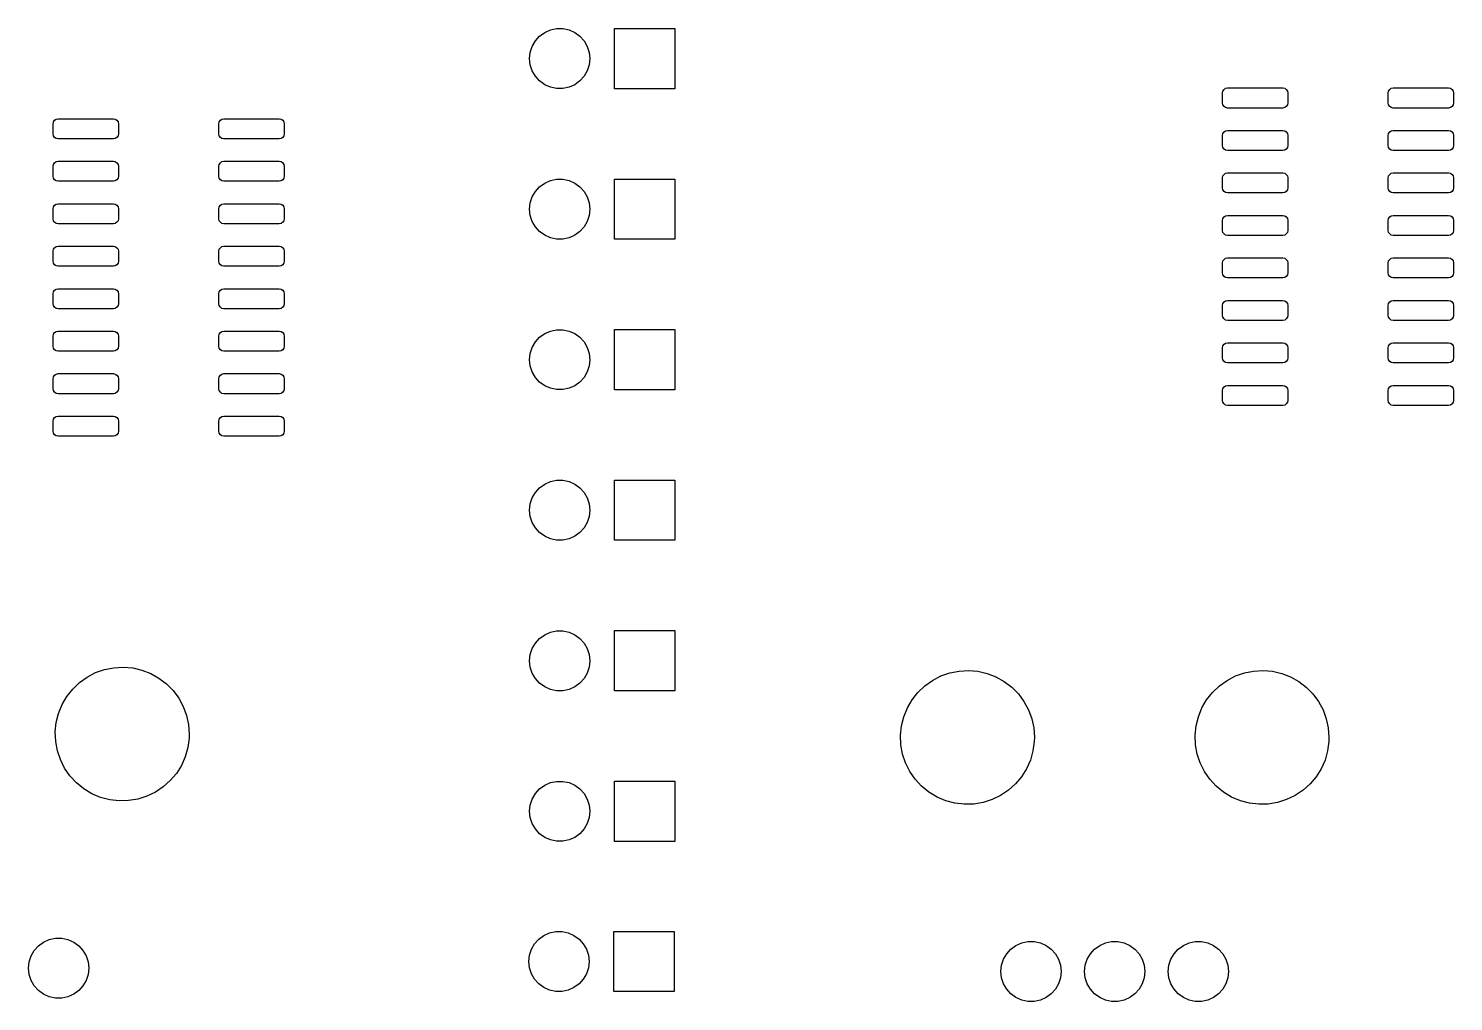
# Model space of a CAD drawing. Extents: x 0 to 360, y 0 to 260.
# Drawn here: x 131.55 to 174.12, y 166.68 to 195.76 of the extents above; entities that cross this region are included whole.
import ezdxf

# ---------------------------------------------------------------- set-up
doc = ezdxf.new("R2010")
doc.units = 0
doc.layers.add('BLACK', color=7, linetype='CONTINUOUS')

msp = doc.modelspace()

# ---------------------------------------------------------------- linework, layer by layer
at = {"layer": 'BLACK', "linetype": 'CONTINUOUS'}
for p, q in [((146.692, 195.39), (146.818, 195.53)), ((146.818, 195.53), (146.97, 195.64)), ((146.97, 195.64), (147.142, 195.717)), ((147.142, 195.717), (147.326, 195.756)), ((147.326, 195.756), (147.514, 195.756)), ((147.514, 195.756), (147.698, 195.717)), ((147.698, 195.717), (147.87, 195.64)), ((147.87, 195.64), (148.022, 195.53)), ((148.022, 195.53), (148.148, 195.39)), ((149.06, 193.961), (149.06, 195.761)), ((149.06, 195.761), (150.86, 195.761)), ((150.86, 195.761), (150.86, 193.961)), ((146.52, 194.861), (146.54, 195.048)), ((146.54, 195.048), (146.598, 195.227)), ((146.598, 195.227), (146.692, 195.39)), ((148.148, 195.39), (148.242, 195.227)), ((148.242, 195.227), (148.301, 195.048)), ((148.301, 195.048), (148.32, 194.861)), ((146.54, 194.674), (146.52, 194.861)), ((146.598, 194.495), (146.54, 194.674)), ((148.301, 194.674), (148.242, 194.495)), ((148.32, 194.861), (148.301, 194.674)), ((146.692, 194.332), (146.598, 194.495)), ((146.818, 194.192), (146.692, 194.332)), ((146.97, 194.081), (146.818, 194.192)), ((148.022, 194.192), (147.87, 194.081)), ((148.148, 194.332), (148.022, 194.192)), ((148.242, 194.495), (148.148, 194.332)), ((147.142, 194.005), (146.97, 194.081)), ((147.326, 193.966), (147.142, 194.005)), ((147.514, 193.966), (147.326, 193.966)), ((147.698, 194.005), (147.514, 193.966)), ((147.87, 194.081), (147.698, 194.005)), ((150.86, 193.961), (149.06, 193.961)), ((167.22, 193.834), (167.231, 193.892)), ((167.22, 193.534), (167.22, 193.834)), ((167.231, 193.892), (167.264, 193.94)), ((167.264, 193.94), (167.312, 193.973)), ((167.312, 193.973), (167.37, 193.984)), ((167.37, 193.984), (169.02, 193.984)), ((169.02, 193.984), (169.077, 193.973)), ((169.077, 193.973), (169.126, 193.94)), ((169.126, 193.94), (169.158, 193.892)), ((169.158, 193.892), (169.17, 193.834)), ((169.17, 193.834), (169.17, 193.534)), ((172.17, 193.834), (172.181, 193.892)), ((172.17, 193.534), (172.17, 193.834)), ((172.181, 193.892), (172.214, 193.94)), ((172.214, 193.94), (172.262, 193.973)), ((172.262, 193.973), (172.32, 193.984)), ((172.32, 193.984), (173.97, 193.984)), ((173.97, 193.984), (174.027, 193.973)), ((174.027, 193.973), (174.076, 193.94)), ((174.076, 193.94), (174.108, 193.892)), ((174.108, 193.892), (174.12, 193.834)), ((174.12, 193.834), (174.12, 193.534)), ((167.231, 193.477), (167.22, 193.534)), ((167.264, 193.428), (167.231, 193.477)), ((167.312, 193.396), (167.264, 193.428)), ((167.37, 193.384), (167.312, 193.396)), ((169.02, 193.384), (167.37, 193.384)), ((169.077, 193.396), (169.02, 193.384)), ((169.126, 193.428), (169.077, 193.396)), ((169.158, 193.477), (169.126, 193.428)), ((169.17, 193.534), (169.158, 193.477)), ((172.181, 193.477), (172.17, 193.534)), ((172.214, 193.428), (172.181, 193.477)), ((172.262, 193.396), (172.214, 193.428)), ((172.32, 193.384), (172.262, 193.396)), ((173.97, 193.384), (172.32, 193.384)), ((174.027, 193.396), (173.97, 193.384)), ((174.076, 193.428), (174.027, 193.396)), ((174.108, 193.477), (174.076, 193.428)), ((174.12, 193.534), (174.108, 193.477)), ((132.287, 192.913), (132.298, 192.97)), ((132.287, 192.613), (132.287, 192.913)), ((132.298, 192.97), (132.331, 193.019)), ((132.331, 193.019), (132.379, 193.052)), ((132.379, 193.052), (132.437, 193.063)), ((132.437, 193.063), (134.087, 193.063)), ((134.087, 193.063), (134.144, 193.052)), ((134.144, 193.052), (134.193, 193.019)), ((134.193, 193.019), (134.225, 192.97)), ((134.225, 192.97), (134.237, 192.913)), ((134.237, 192.913), (134.237, 192.613)), ((137.237, 192.913), (137.248, 192.97)), ((137.237, 192.613), (137.237, 192.913)), ((137.248, 192.97), (137.281, 193.019)), ((137.281, 193.019), (137.329, 193.052)), ((137.329, 193.052), (137.387, 193.063)), ((137.387, 193.063), (139.037, 193.063)), ((139.037, 193.063), (139.094, 193.052)), ((139.094, 193.052), (139.143, 193.019)), ((139.143, 193.019), (139.175, 192.97)), ((139.175, 192.97), (139.187, 192.913)), ((139.187, 192.913), (139.187, 192.613)), ((132.298, 192.556), (132.287, 192.613)), ((132.331, 192.507), (132.298, 192.556)), ((132.379, 192.474), (132.331, 192.507)), ((132.437, 192.463), (132.379, 192.474)), ((134.087, 192.463), (132.437, 192.463)), ((134.144, 192.474), (134.087, 192.463)), ((134.193, 192.507), (134.144, 192.474)), ((134.225, 192.556), (134.193, 192.507)), ((134.237, 192.613), (134.225, 192.556)), ((137.248, 192.556), (137.237, 192.613)), ((137.281, 192.507), (137.248, 192.556)), ((137.329, 192.474), (137.281, 192.507)), ((137.387, 192.463), (137.329, 192.474)), ((139.037, 192.463), (137.387, 192.463)), ((139.094, 192.474), (139.037, 192.463)), ((139.143, 192.507), (139.094, 192.474)), ((139.175, 192.556), (139.143, 192.507)), ((139.187, 192.613), (139.175, 192.556)), ((167.22, 192.564), (167.231, 192.622)), ((167.22, 192.264), (167.22, 192.564)), ((167.231, 192.622), (167.264, 192.67)), ((167.264, 192.67), (167.312, 192.703)), ((167.312, 192.703), (167.37, 192.714)), ((167.37, 192.714), (169.02, 192.714)), ((169.02, 192.714), (169.077, 192.703)), ((169.077, 192.703), (169.126, 192.67)), ((169.126, 192.67), (169.158, 192.622)), ((169.158, 192.622), (169.17, 192.564)), ((169.17, 192.564), (169.17, 192.264)), ((172.17, 192.564), (172.181, 192.622)), ((172.17, 192.264), (172.17, 192.564)), ((172.181, 192.622), (172.214, 192.67)), ((172.214, 192.67), (172.262, 192.703)), ((172.262, 192.703), (172.32, 192.714)), ((172.32, 192.714), (173.97, 192.714)), ((173.97, 192.714), (174.027, 192.703)), ((174.027, 192.703), (174.076, 192.67)), ((174.076, 192.67), (174.108, 192.622)), ((174.108, 192.622), (174.12, 192.564)), ((174.12, 192.564), (174.12, 192.264)), ((167.231, 192.207), (167.22, 192.264)), ((167.264, 192.158), (167.231, 192.207)), ((167.312, 192.126), (167.264, 192.158)), ((167.37, 192.114), (167.312, 192.126)), ((169.02, 192.114), (167.37, 192.114)), ((169.077, 192.126), (169.02, 192.114)), ((169.126, 192.158), (169.077, 192.126)), ((169.158, 192.207), (169.126, 192.158)), ((169.17, 192.264), (169.158, 192.207)), ((172.181, 192.207), (172.17, 192.264)), ((172.214, 192.158), (172.181, 192.207)), ((172.262, 192.126), (172.214, 192.158)), ((172.32, 192.114), (172.262, 192.126)), ((173.97, 192.114), (172.32, 192.114)), ((174.027, 192.126), (173.97, 192.114)), ((174.076, 192.158), (174.027, 192.126)), ((174.108, 192.207), (174.076, 192.158)), ((174.12, 192.264), (174.108, 192.207)), ((132.287, 191.643), (132.298, 191.7)), ((132.287, 191.343), (132.287, 191.643)), ((132.298, 191.7), (132.331, 191.749)), ((132.331, 191.749), (132.379, 191.782)), ((132.379, 191.782), (132.437, 191.793)), ((132.437, 191.793), (134.087, 191.793)), ((134.087, 191.793), (134.144, 191.782)), ((134.144, 191.782), (134.193, 191.749)), ((134.193, 191.749), (134.225, 191.7)), ((134.225, 191.7), (134.237, 191.643)), ((134.237, 191.643), (134.237, 191.343)), ((137.237, 191.643), (137.248, 191.7)), ((137.237, 191.343), (137.237, 191.643)), ((137.248, 191.7), (137.281, 191.749)), ((137.281, 191.749), (137.329, 191.782)), ((137.329, 191.782), (137.387, 191.793)), ((137.387, 191.793), (139.037, 191.793)), ((139.037, 191.793), (139.094, 191.782)), ((139.094, 191.782), (139.143, 191.749)), ((139.143, 191.749), (139.175, 191.7)), ((139.175, 191.7), (139.187, 191.643)), ((139.187, 191.643), (139.187, 191.343)), ((132.298, 191.286), (132.287, 191.343)), ((132.331, 191.237), (132.298, 191.286)), ((132.379, 191.204), (132.331, 191.237)), ((132.437, 191.193), (132.379, 191.204)), ((134.087, 191.193), (132.437, 191.193)), ((134.144, 191.204), (134.087, 191.193)), ((134.193, 191.237), (134.144, 191.204)), ((134.225, 191.286), (134.193, 191.237)), ((134.237, 191.343), (134.225, 191.286)), ((137.248, 191.286), (137.237, 191.343)), ((137.281, 191.237), (137.248, 191.286)), ((137.329, 191.204), (137.281, 191.237)), ((137.387, 191.193), (137.329, 191.204)), ((139.037, 191.193), (137.387, 191.193)), ((139.094, 191.204), (139.037, 191.193)), ((139.143, 191.237), (139.094, 191.204)), ((139.175, 191.286), (139.143, 191.237)), ((139.187, 191.343), (139.175, 191.286)), ((146.818, 191.03), (146.97, 191.14)), ((146.97, 191.14), (147.142, 191.217)), ((147.142, 191.217), (147.326, 191.256)), ((147.326, 191.256), (147.514, 191.256)), ((147.514, 191.256), (147.698, 191.217)), ((147.698, 191.217), (147.87, 191.14)), ((147.87, 191.14), (148.022, 191.03)), ((149.06, 189.461), (149.06, 191.261)), ((149.06, 191.261), (150.86, 191.261)), ((150.86, 191.261), (150.86, 189.461)), ((167.22, 191.294), (167.231, 191.352)), ((167.22, 190.994), (167.22, 191.294)), ((167.231, 191.352), (167.264, 191.4)), ((167.264, 191.4), (167.312, 191.433)), ((167.312, 191.433), (167.37, 191.444)), ((167.37, 191.444), (169.02, 191.444)), ((169.02, 191.444), (169.077, 191.433)), ((169.077, 191.433), (169.126, 191.4)), ((169.126, 191.4), (169.158, 191.352)), ((169.158, 191.352), (169.17, 191.294)), ((169.17, 191.294), (169.17, 190.994)), ((172.17, 191.294), (172.181, 191.352)), ((172.17, 190.994), (172.17, 191.294)), ((172.181, 191.352), (172.214, 191.4)), ((172.214, 191.4), (172.262, 191.433)), ((172.262, 191.433), (172.32, 191.444)), ((172.32, 191.444), (173.97, 191.444)), ((173.97, 191.444), (174.027, 191.433)), ((174.027, 191.433), (174.076, 191.4)), ((174.076, 191.4), (174.108, 191.352)), ((174.108, 191.352), (174.12, 191.294)), ((174.12, 191.294), (174.12, 190.994)), ((146.54, 190.548), (146.598, 190.727)), ((146.598, 190.727), (146.692, 190.89)), ((146.692, 190.89), (146.818, 191.03)), ((148.022, 191.03), (148.148, 190.89)), ((148.148, 190.89), (148.242, 190.727)), ((148.242, 190.727), (148.301, 190.548)), ((167.231, 190.937), (167.22, 190.994)), ((167.264, 190.888), (167.231, 190.937)), ((167.312, 190.856), (167.264, 190.888)), ((167.37, 190.844), (167.312, 190.856)), ((169.02, 190.844), (167.37, 190.844)), ((169.077, 190.856), (169.02, 190.844)), ((169.126, 190.888), (169.077, 190.856)), ((169.158, 190.937), (169.126, 190.888)), ((169.17, 190.994), (169.158, 190.937)), ((172.181, 190.937), (172.17, 190.994)), ((172.214, 190.888), (172.181, 190.937)), ((172.262, 190.856), (172.214, 190.888)), ((172.32, 190.844), (172.262, 190.856)), ((173.97, 190.844), (172.32, 190.844)), ((174.027, 190.856), (173.97, 190.844)), ((174.076, 190.888), (174.027, 190.856)), ((174.108, 190.937), (174.076, 190.888)), ((174.12, 190.994), (174.108, 190.937)), ((132.287, 190.373), (132.298, 190.43)), ((132.287, 190.073), (132.287, 190.373)), ((132.298, 190.43), (132.331, 190.479)), ((132.331, 190.479), (132.379, 190.512)), ((132.379, 190.512), (132.437, 190.523)), ((132.437, 190.523), (134.087, 190.523)), ((134.087, 190.523), (134.144, 190.512)), ((134.144, 190.512), (134.193, 190.479)), ((134.193, 190.479), (134.225, 190.43)), ((134.225, 190.43), (134.237, 190.373)), ((134.237, 190.373), (134.237, 190.073)), ((137.237, 190.373), (137.248, 190.43)), ((137.237, 190.073), (137.237, 190.373)), ((137.248, 190.43), (137.281, 190.479)), ((137.281, 190.479), (137.329, 190.512)), ((137.329, 190.512), (137.387, 190.523)), ((137.387, 190.523), (139.037, 190.523)), ((139.037, 190.523), (139.094, 190.512)), ((139.094, 190.512), (139.143, 190.479)), ((139.143, 190.479), (139.175, 190.43)), ((139.175, 190.43), (139.187, 190.373)), ((139.187, 190.373), (139.187, 190.073)), ((146.52, 190.361), (146.54, 190.548)), ((146.54, 190.174), (146.52, 190.361)), ((148.301, 190.548), (148.32, 190.361)), ((148.32, 190.361), (148.301, 190.174)), ((132.298, 190.016), (132.287, 190.073)), ((132.331, 189.967), (132.298, 190.016)), ((132.379, 189.934), (132.331, 189.967)), ((132.437, 189.923), (132.379, 189.934)), ((134.087, 189.923), (132.437, 189.923)), ((134.144, 189.934), (134.087, 189.923)), ((134.193, 189.967), (134.144, 189.934)), ((134.225, 190.016), (134.193, 189.967)), ((134.237, 190.073), (134.225, 190.016)), ((137.248, 190.016), (137.237, 190.073)), ((137.281, 189.967), (137.248, 190.016)), ((137.329, 189.934), (137.281, 189.967)), ((137.387, 189.923), (137.329, 189.934)), ((139.037, 189.923), (137.387, 189.923)), ((139.094, 189.934), (139.037, 189.923)), ((139.143, 189.967), (139.094, 189.934)), ((139.175, 190.016), (139.143, 189.967)), ((139.187, 190.073), (139.175, 190.016)), ((146.598, 189.995), (146.54, 190.174)), ((146.692, 189.832), (146.598, 189.995)), ((148.242, 189.995), (148.148, 189.832)), ((148.301, 190.174), (148.242, 189.995)), ((167.22, 190.024), (167.231, 190.082)), ((167.22, 189.724), (167.22, 190.024)), ((167.231, 190.082), (167.264, 190.13)), ((167.264, 190.13), (167.312, 190.163)), ((167.312, 190.163), (167.37, 190.174)), ((167.37, 190.174), (169.02, 190.174)), ((169.02, 190.174), (169.077, 190.163)), ((169.077, 190.163), (169.126, 190.13)), ((169.126, 190.13), (169.158, 190.082)), ((169.158, 190.082), (169.17, 190.024)), ((169.17, 190.024), (169.17, 189.724)), ((172.17, 190.024), (172.181, 190.082)), ((172.17, 189.724), (172.17, 190.024)), ((172.181, 190.082), (172.214, 190.13)), ((172.214, 190.13), (172.262, 190.163)), ((172.262, 190.163), (172.32, 190.174)), ((172.32, 190.174), (173.97, 190.174)), ((173.97, 190.174), (174.027, 190.163)), ((174.027, 190.163), (174.076, 190.13)), ((174.076, 190.13), (174.108, 190.082)), ((174.108, 190.082), (174.12, 190.024)), ((174.12, 190.024), (174.12, 189.724)), ((146.818, 189.692), (146.692, 189.832)), ((146.97, 189.581), (146.818, 189.692)), ((147.142, 189.505), (146.97, 189.581)), ((147.326, 189.466), (147.142, 189.505)), ((147.514, 189.466), (147.326, 189.466)), ((147.698, 189.505), (147.514, 189.466)), ((147.87, 189.581), (147.698, 189.505)), ((148.022, 189.692), (147.87, 189.581)), ((148.148, 189.832), (148.022, 189.692)), ((150.86, 189.461), (149.06, 189.461)), ((167.231, 189.667), (167.22, 189.724)), ((167.264, 189.618), (167.231, 189.667)), ((167.312, 189.586), (167.264, 189.618)), ((167.37, 189.574), (167.312, 189.586)), ((169.02, 189.574), (167.37, 189.574)), ((169.077, 189.586), (169.02, 189.574)), ((169.126, 189.618), (169.077, 189.586)), ((169.158, 189.667), (169.126, 189.618)), ((169.17, 189.724), (169.158, 189.667)), ((172.181, 189.667), (172.17, 189.724)), ((172.214, 189.618), (172.181, 189.667)), ((172.262, 189.586), (172.214, 189.618)), ((172.32, 189.574), (172.262, 189.586)), ((173.97, 189.574), (172.32, 189.574)), ((174.027, 189.586), (173.97, 189.574)), ((174.076, 189.618), (174.027, 189.586)), ((174.108, 189.667), (174.076, 189.618)), ((174.12, 189.724), (174.108, 189.667)), ((132.287, 189.103), (132.298, 189.16)), ((132.287, 188.803), (132.287, 189.103)), ((132.298, 189.16), (132.331, 189.209)), ((132.331, 189.209), (132.379, 189.242)), ((132.379, 189.242), (132.437, 189.253)), ((132.437, 189.253), (134.087, 189.253)), ((134.087, 189.253), (134.144, 189.242)), ((134.144, 189.242), (134.193, 189.209)), ((134.193, 189.209), (134.225, 189.16)), ((134.225, 189.16), (134.237, 189.103)), ((134.237, 189.103), (134.237, 188.803)), ((137.237, 189.103), (137.248, 189.16)), ((137.237, 188.803), (137.237, 189.103)), ((137.248, 189.16), (137.281, 189.209)), ((137.281, 189.209), (137.329, 189.242)), ((137.329, 189.242), (137.387, 189.253)), ((137.387, 189.253), (139.037, 189.253)), ((139.037, 189.253), (139.094, 189.242)), ((139.094, 189.242), (139.143, 189.209)), ((139.143, 189.209), (139.175, 189.16)), ((139.175, 189.16), (139.187, 189.103)), ((139.187, 189.103), (139.187, 188.803)), ((132.298, 188.746), (132.287, 188.803)), ((132.331, 188.697), (132.298, 188.746)), ((132.379, 188.664), (132.331, 188.697)), ((132.437, 188.653), (132.379, 188.664)), ((134.087, 188.653), (132.437, 188.653)), ((134.144, 188.664), (134.087, 188.653)), ((134.193, 188.697), (134.144, 188.664)), ((134.225, 188.746), (134.193, 188.697)), ((134.237, 188.803), (134.225, 188.746)), ((137.248, 188.746), (137.237, 188.803)), ((137.281, 188.697), (137.248, 188.746)), ((137.329, 188.664), (137.281, 188.697)), ((137.387, 188.653), (137.329, 188.664)), ((139.037, 188.653), (137.387, 188.653)), ((139.094, 188.664), (139.037, 188.653)), ((139.143, 188.697), (139.094, 188.664)), ((139.175, 188.746), (139.143, 188.697)), ((139.187, 188.803), (139.175, 188.746)), ((167.22, 188.754), (167.231, 188.812)), ((167.22, 188.454), (167.22, 188.754)), ((167.231, 188.812), (167.264, 188.86)), ((167.264, 188.86), (167.312, 188.893)), ((167.312, 188.893), (167.37, 188.904)), ((167.37, 188.904), (169.02, 188.904)), ((169.02, 188.904), (169.077, 188.893)), ((169.077, 188.893), (169.126, 188.86)), ((169.126, 188.86), (169.158, 188.812)), ((169.158, 188.812), (169.17, 188.754)), ((169.17, 188.754), (169.17, 188.454)), ((172.17, 188.754), (172.181, 188.812)), ((172.17, 188.454), (172.17, 188.754)), ((172.181, 188.812), (172.214, 188.86)), ((172.214, 188.86), (172.262, 188.893)), ((172.262, 188.893), (172.32, 188.904)), ((172.32, 188.904), (173.97, 188.904)), ((173.97, 188.904), (174.027, 188.893)), ((174.027, 188.893), (174.076, 188.86)), ((174.076, 188.86), (174.108, 188.812)), ((174.108, 188.812), (174.12, 188.754)), ((174.12, 188.754), (174.12, 188.454)), ((167.231, 188.397), (167.22, 188.454)), ((167.264, 188.348), (167.231, 188.397)), ((167.312, 188.316), (167.264, 188.348)), ((167.37, 188.304), (167.312, 188.316)), ((169.02, 188.304), (167.37, 188.304)), ((169.077, 188.316), (169.02, 188.304)), ((169.126, 188.348), (169.077, 188.316)), ((169.158, 188.397), (169.126, 188.348)), ((169.17, 188.454), (169.158, 188.397)), ((172.181, 188.397), (172.17, 188.454)), ((172.214, 188.348), (172.181, 188.397)), ((172.262, 188.316), (172.214, 188.348)), ((172.32, 188.304), (172.262, 188.316)), ((173.97, 188.304), (172.32, 188.304)), ((174.027, 188.316), (173.97, 188.304)), ((174.076, 188.348), (174.027, 188.316)), ((174.108, 188.397), (174.076, 188.348)), ((174.12, 188.454), (174.108, 188.397)), ((132.287, 187.833), (132.298, 187.89)), ((132.287, 187.533), (132.287, 187.833)), ((132.298, 187.89), (132.331, 187.939)), ((132.331, 187.939), (132.379, 187.972)), ((132.379, 187.972), (132.437, 187.983)), ((132.437, 187.983), (134.087, 187.983)), ((134.087, 187.983), (134.144, 187.972)), ((134.144, 187.972), (134.193, 187.939)), ((134.193, 187.939), (134.225, 187.89)), ((134.225, 187.89), (134.237, 187.833)), ((134.237, 187.833), (134.237, 187.533)), ((137.237, 187.833), (137.248, 187.89)), ((137.237, 187.533), (137.237, 187.833)), ((137.248, 187.89), (137.281, 187.939)), ((137.281, 187.939), (137.329, 187.972)), ((137.329, 187.972), (137.387, 187.983)), ((137.387, 187.983), (139.037, 187.983)), ((139.037, 187.983), (139.094, 187.972)), ((139.094, 187.972), (139.143, 187.939)), ((139.143, 187.939), (139.175, 187.89)), ((139.175, 187.89), (139.187, 187.833)), ((139.187, 187.833), (139.187, 187.533)), ((132.298, 187.476), (132.287, 187.533)), ((132.331, 187.427), (132.298, 187.476)), ((132.379, 187.394), (132.331, 187.427)), ((132.437, 187.383), (132.379, 187.394)), ((134.087, 187.383), (132.437, 187.383)), ((134.144, 187.394), (134.087, 187.383)), ((134.193, 187.427), (134.144, 187.394)), ((134.225, 187.476), (134.193, 187.427)), ((134.237, 187.533), (134.225, 187.476)), ((137.248, 187.476), (137.237, 187.533)), ((137.281, 187.427), (137.248, 187.476)), ((137.329, 187.394), (137.281, 187.427)), ((137.387, 187.383), (137.329, 187.394)), ((139.037, 187.383), (137.387, 187.383)), ((139.094, 187.394), (139.037, 187.383)), ((139.143, 187.427), (139.094, 187.394)), ((139.175, 187.476), (139.143, 187.427)), ((139.187, 187.533), (139.175, 187.476)), ((167.22, 187.484), (167.231, 187.542)), ((167.22, 187.184), (167.22, 187.484)), ((167.231, 187.542), (167.264, 187.59)), ((167.264, 187.59), (167.312, 187.623)), ((167.312, 187.623), (167.37, 187.634)), ((167.37, 187.634), (169.02, 187.634)), ((169.02, 187.634), (169.077, 187.623)), ((169.077, 187.623), (169.126, 187.59)), ((169.126, 187.59), (169.158, 187.542)), ((169.158, 187.542), (169.17, 187.484)), ((169.17, 187.484), (169.17, 187.184)), ((172.17, 187.484), (172.181, 187.542)), ((172.17, 187.184), (172.17, 187.484)), ((172.181, 187.542), (172.214, 187.59)), ((172.214, 187.59), (172.262, 187.623)), ((172.262, 187.623), (172.32, 187.634)), ((172.32, 187.634), (173.97, 187.634)), ((173.97, 187.634), (174.027, 187.623)), ((174.027, 187.623), (174.076, 187.59)), ((174.076, 187.59), (174.108, 187.542)), ((174.108, 187.542), (174.12, 187.484)), ((174.12, 187.484), (174.12, 187.184)), ((167.231, 187.127), (167.22, 187.184)), ((167.264, 187.078), (167.231, 187.127)), ((167.312, 187.046), (167.264, 187.078)), ((167.37, 187.034), (167.312, 187.046)), ((169.02, 187.034), (167.37, 187.034)), ((169.077, 187.046), (169.02, 187.034)), ((169.126, 187.078), (169.077, 187.046)), ((169.158, 187.127), (169.126, 187.078)), ((169.17, 187.184), (169.158, 187.127)), ((172.181, 187.127), (172.17, 187.184)), ((172.214, 187.078), (172.181, 187.127)), ((172.262, 187.046), (172.214, 187.078)), ((172.32, 187.034), (172.262, 187.046)), ((173.97, 187.034), (172.32, 187.034)), ((174.027, 187.046), (173.97, 187.034)), ((174.076, 187.078), (174.027, 187.046)), ((174.108, 187.127), (174.076, 187.078)), ((174.12, 187.184), (174.108, 187.127)), ((132.287, 186.563), (132.298, 186.62)), ((132.287, 186.263), (132.287, 186.563)), ((132.298, 186.62), (132.331, 186.669)), ((132.331, 186.669), (132.379, 186.702)), ((132.379, 186.702), (132.437, 186.713)), ((132.437, 186.713), (134.087, 186.713)), ((134.087, 186.713), (134.144, 186.702)), ((134.144, 186.702), (134.193, 186.669)), ((134.193, 186.669), (134.225, 186.62)), ((134.225, 186.62), (134.237, 186.563)), ((134.237, 186.563), (134.237, 186.263)), ((137.237, 186.563), (137.248, 186.62)), ((137.237, 186.263), (137.237, 186.563)), ((137.248, 186.62), (137.281, 186.669)), ((137.281, 186.669), (137.329, 186.702)), ((137.329, 186.702), (137.387, 186.713)), ((137.387, 186.713), (139.037, 186.713)), ((139.037, 186.713), (139.094, 186.702)), ((139.094, 186.702), (139.143, 186.669)), ((139.143, 186.669), (139.175, 186.62)), ((139.175, 186.62), (139.187, 186.563)), ((139.187, 186.563), (139.187, 186.263)), ((146.692, 186.39), (146.818, 186.53)), ((146.818, 186.53), (146.97, 186.64)), ((146.97, 186.64), (147.142, 186.717)), ((147.142, 186.717), (147.326, 186.756)), ((147.326, 186.756), (147.514, 186.756)), ((147.514, 186.756), (147.698, 186.717)), ((147.698, 186.717), (147.87, 186.64)), ((147.87, 186.64), (148.022, 186.53)), ((148.022, 186.53), (148.148, 186.39)), ((149.06, 184.961), (149.06, 186.761)), ((149.06, 186.761), (150.86, 186.761)), ((150.86, 186.761), (150.86, 184.961)), ((132.298, 186.206), (132.287, 186.263)), ((132.331, 186.157), (132.298, 186.206)), ((132.379, 186.124), (132.331, 186.157)), ((132.437, 186.113), (132.379, 186.124)), ((134.087, 186.113), (132.437, 186.113)), ((134.144, 186.124), (134.087, 186.113)), ((134.193, 186.157), (134.144, 186.124)), ((134.225, 186.206), (134.193, 186.157)), ((134.237, 186.263), (134.225, 186.206)), ((137.248, 186.206), (137.237, 186.263)), ((137.281, 186.157), (137.248, 186.206)), ((137.329, 186.124), (137.281, 186.157)), ((137.387, 186.113), (137.329, 186.124)), ((139.037, 186.113), (137.387, 186.113)), ((139.094, 186.124), (139.037, 186.113)), ((139.143, 186.157), (139.094, 186.124)), ((139.175, 186.206), (139.143, 186.157)), ((139.187, 186.263), (139.175, 186.206)), ((146.52, 185.861), (146.54, 186.048)), ((146.54, 186.048), (146.598, 186.227)), ((146.598, 186.227), (146.692, 186.39)), ((148.148, 186.39), (148.242, 186.227)), ((148.242, 186.227), (148.301, 186.048)), ((148.301, 186.048), (148.32, 185.861)), ((167.22, 186.214), (167.231, 186.272)), ((167.22, 185.914), (167.22, 186.214)), ((167.231, 186.272), (167.264, 186.32)), ((167.264, 186.32), (167.312, 186.353)), ((167.312, 186.353), (167.37, 186.364)), ((167.37, 186.364), (169.02, 186.364)), ((169.02, 186.364), (169.077, 186.353)), ((169.077, 186.353), (169.126, 186.32)), ((169.126, 186.32), (169.158, 186.272)), ((169.158, 186.272), (169.17, 186.214)), ((169.17, 186.214), (169.17, 185.914)), ((172.17, 186.214), (172.181, 186.272)), ((172.17, 185.914), (172.17, 186.214)), ((172.181, 186.272), (172.214, 186.32)), ((172.214, 186.32), (172.262, 186.353)), ((172.262, 186.353), (172.32, 186.364)), ((172.32, 186.364), (173.97, 186.364)), ((173.97, 186.364), (174.027, 186.353)), ((174.027, 186.353), (174.076, 186.32)), ((174.076, 186.32), (174.108, 186.272)), ((174.108, 186.272), (174.12, 186.214)), ((174.12, 186.214), (174.12, 185.914)), ((146.54, 185.674), (146.52, 185.861)), ((146.598, 185.495), (146.54, 185.674)), ((148.301, 185.674), (148.242, 185.495)), ((148.32, 185.861), (148.301, 185.674)), ((167.231, 185.857), (167.22, 185.914)), ((167.264, 185.808), (167.231, 185.857)), ((167.312, 185.776), (167.264, 185.808)), ((167.37, 185.764), (167.312, 185.776)), ((169.02, 185.764), (167.37, 185.764)), ((169.077, 185.776), (169.02, 185.764)), ((169.126, 185.808), (169.077, 185.776)), ((169.158, 185.857), (169.126, 185.808)), ((169.17, 185.914), (169.158, 185.857)), ((172.181, 185.857), (172.17, 185.914)), ((172.214, 185.808), (172.181, 185.857)), ((172.262, 185.776), (172.214, 185.808)), ((172.32, 185.764), (172.262, 185.776)), ((173.97, 185.764), (172.32, 185.764)), ((174.027, 185.776), (173.97, 185.764)), ((174.076, 185.808), (174.027, 185.776)), ((174.108, 185.857), (174.076, 185.808)), ((174.12, 185.914), (174.108, 185.857)), ((132.287, 185.293), (132.298, 185.35)), ((132.287, 184.993), (132.287, 185.293)), ((132.298, 185.35), (132.331, 185.399)), ((132.331, 185.399), (132.379, 185.432)), ((132.379, 185.432), (132.437, 185.443)), ((132.437, 185.443), (134.087, 185.443)), ((134.087, 185.443), (134.144, 185.432)), ((134.144, 185.432), (134.193, 185.399)), ((134.193, 185.399), (134.225, 185.35)), ((134.225, 185.35), (134.237, 185.293)), ((134.237, 185.293), (134.237, 184.993)), ((137.237, 185.293), (137.248, 185.35)), ((137.237, 184.993), (137.237, 185.293)), ((137.248, 185.35), (137.281, 185.399)), ((137.281, 185.399), (137.329, 185.432)), ((137.329, 185.432), (137.387, 185.443)), ((137.387, 185.443), (139.037, 185.443)), ((139.037, 185.443), (139.094, 185.432)), ((139.094, 185.432), (139.143, 185.399)), ((139.143, 185.399), (139.175, 185.35)), ((139.175, 185.35), (139.187, 185.293)), ((139.187, 185.293), (139.187, 184.993)), ((146.692, 185.332), (146.598, 185.495)), ((146.818, 185.192), (146.692, 185.332)), ((146.97, 185.081), (146.818, 185.192)), ((148.022, 185.192), (147.87, 185.081)), ((148.148, 185.332), (148.022, 185.192)), ((148.242, 185.495), (148.148, 185.332)), ((132.298, 184.936), (132.287, 184.993)), ((132.331, 184.887), (132.298, 184.936)), ((132.379, 184.854), (132.331, 184.887)), ((132.437, 184.843), (132.379, 184.854)), ((134.087, 184.843), (132.437, 184.843)), ((134.144, 184.854), (134.087, 184.843)), ((134.193, 184.887), (134.144, 184.854)), ((134.225, 184.936), (134.193, 184.887)), ((134.237, 184.993), (134.225, 184.936)), ((137.248, 184.936), (137.237, 184.993)), ((137.281, 184.887), (137.248, 184.936)), ((137.329, 184.854), (137.281, 184.887)), ((137.387, 184.843), (137.329, 184.854)), ((139.037, 184.843), (137.387, 184.843)), ((139.094, 184.854), (139.037, 184.843)), ((139.143, 184.887), (139.094, 184.854)), ((139.175, 184.936), (139.143, 184.887)), ((139.187, 184.993), (139.175, 184.936)), ((147.142, 185.005), (146.97, 185.081)), ((147.326, 184.966), (147.142, 185.005)), ((147.514, 184.966), (147.326, 184.966)), ((147.698, 185.005), (147.514, 184.966)), ((147.87, 185.081), (147.698, 185.005)), ((150.86, 184.961), (149.06, 184.961)), ((167.22, 184.944), (167.231, 185.002)), ((167.22, 184.644), (167.22, 184.944)), ((167.231, 185.002), (167.264, 185.05)), ((167.264, 185.05), (167.312, 185.083)), ((167.312, 185.083), (167.37, 185.094)), ((167.37, 185.094), (169.02, 185.094)), ((169.02, 185.094), (169.077, 185.083)), ((169.077, 185.083), (169.126, 185.05)), ((169.126, 185.05), (169.158, 185.002)), ((169.158, 185.002), (169.17, 184.944)), ((169.17, 184.944), (169.17, 184.644)), ((172.17, 184.944), (172.181, 185.002)), ((172.17, 184.644), (172.17, 184.944)), ((172.181, 185.002), (172.214, 185.05)), ((172.214, 185.05), (172.262, 185.083)), ((172.262, 185.083), (172.32, 185.094)), ((172.32, 185.094), (173.97, 185.094)), ((173.97, 185.094), (174.027, 185.083)), ((174.027, 185.083), (174.076, 185.05)), ((174.076, 185.05), (174.108, 185.002)), ((174.108, 185.002), (174.12, 184.944)), ((174.12, 184.944), (174.12, 184.644)), ((167.231, 184.587), (167.22, 184.644)), ((167.264, 184.538), (167.231, 184.587)), ((167.312, 184.506), (167.264, 184.538)), ((167.37, 184.494), (167.312, 184.506)), ((169.02, 184.494), (167.37, 184.494)), ((169.077, 184.506), (169.02, 184.494)), ((169.126, 184.538), (169.077, 184.506)), ((169.158, 184.587), (169.126, 184.538)), ((169.17, 184.644), (169.158, 184.587)), ((172.181, 184.587), (172.17, 184.644)), ((172.214, 184.538), (172.181, 184.587)), ((172.262, 184.506), (172.214, 184.538)), ((172.32, 184.494), (172.262, 184.506)), ((173.97, 184.494), (172.32, 184.494)), ((174.027, 184.506), (173.97, 184.494)), ((174.076, 184.538), (174.027, 184.506)), ((174.108, 184.587), (174.076, 184.538)), ((174.12, 184.644), (174.108, 184.587)), ((132.287, 184.023), (132.298, 184.08)), ((132.287, 183.723), (132.287, 184.023)), ((132.298, 184.08), (132.331, 184.129)), ((132.331, 184.129), (132.379, 184.162)), ((132.379, 184.162), (132.437, 184.173)), ((132.437, 184.173), (134.087, 184.173)), ((134.087, 184.173), (134.144, 184.162)), ((134.144, 184.162), (134.193, 184.129)), ((134.193, 184.129), (134.225, 184.08)), ((134.225, 184.08), (134.237, 184.023)), ((134.237, 184.023), (134.237, 183.723)), ((137.237, 184.023), (137.248, 184.08)), ((137.237, 183.723), (137.237, 184.023)), ((137.248, 184.08), (137.281, 184.129)), ((137.281, 184.129), (137.329, 184.162)), ((137.329, 184.162), (137.387, 184.173)), ((137.387, 184.173), (139.037, 184.173)), ((139.037, 184.173), (139.094, 184.162)), ((139.094, 184.162), (139.143, 184.129)), ((139.143, 184.129), (139.175, 184.08)), ((139.175, 184.08), (139.187, 184.023)), ((139.187, 184.023), (139.187, 183.723)), ((132.298, 183.666), (132.287, 183.723)), ((132.331, 183.617), (132.298, 183.666)), ((132.379, 183.584), (132.331, 183.617)), ((132.437, 183.573), (132.379, 183.584)), ((134.087, 183.573), (132.437, 183.573)), ((134.144, 183.584), (134.087, 183.573)), ((134.193, 183.617), (134.144, 183.584)), ((134.225, 183.666), (134.193, 183.617)), ((134.237, 183.723), (134.225, 183.666)), ((137.248, 183.666), (137.237, 183.723)), ((137.281, 183.617), (137.248, 183.666)), ((137.329, 183.584), (137.281, 183.617)), ((137.387, 183.573), (137.329, 183.584)), ((139.037, 183.573), (137.387, 183.573)), ((139.094, 183.584), (139.037, 183.573)), ((139.143, 183.617), (139.094, 183.584)), ((139.175, 183.666), (139.143, 183.617)), ((139.187, 183.723), (139.175, 183.666)), ((146.97, 182.14), (147.142, 182.217)), ((147.142, 182.217), (147.326, 182.256)), ((147.326, 182.256), (147.514, 182.256)), ((147.514, 182.256), (147.698, 182.217)), ((147.698, 182.217), (147.87, 182.14)), ((149.06, 180.461), (149.06, 182.261)), ((149.06, 182.261), (150.86, 182.261)), ((150.86, 182.261), (150.86, 180.461)), ((146.598, 181.727), (146.692, 181.89)), ((146.692, 181.89), (146.818, 182.03)), ((146.818, 182.03), (146.97, 182.14)), ((147.87, 182.14), (148.022, 182.03)), ((148.022, 182.03), (148.148, 181.89)), ((148.148, 181.89), (148.242, 181.727)), ((146.52, 181.361), (146.54, 181.548)), ((146.54, 181.174), (146.52, 181.361)), ((146.54, 181.548), (146.598, 181.727)), ((148.242, 181.727), (148.301, 181.548)), ((148.301, 181.548), (148.32, 181.361)), ((148.32, 181.361), (148.301, 181.174)), ((146.598, 180.995), (146.54, 181.174)), ((146.692, 180.832), (146.598, 180.995)), ((148.242, 180.995), (148.148, 180.832)), ((148.301, 181.174), (148.242, 180.995)), ((146.818, 180.692), (146.692, 180.832)), ((146.97, 180.581), (146.818, 180.692)), ((147.142, 180.505), (146.97, 180.581)), ((147.326, 180.466), (147.142, 180.505)), ((147.698, 180.505), (147.514, 180.466)), ((147.87, 180.581), (147.698, 180.505)), ((148.022, 180.692), (147.87, 180.581)), ((148.148, 180.832), (148.022, 180.692)), ((147.514, 180.466), (147.326, 180.466)), ((150.86, 180.461), (149.06, 180.461)), ((146.692, 177.39), (146.818, 177.53)), ((146.818, 177.53), (146.97, 177.64)), ((146.97, 177.64), (147.142, 177.717)), ((147.142, 177.717), (147.326, 177.756)), ((147.326, 177.756), (147.514, 177.756)), ((147.514, 177.756), (147.698, 177.717)), ((147.698, 177.717), (147.87, 177.64)), ((147.87, 177.64), (148.022, 177.53)), ((148.022, 177.53), (148.148, 177.39)), ((149.06, 175.961), (149.06, 177.761)), ((149.06, 177.761), (150.86, 177.761)), ((150.86, 177.761), (150.86, 175.961)), ((146.54, 177.048), (146.598, 177.227)), ((146.598, 177.227), (146.692, 177.39)), ((148.148, 177.39), (148.242, 177.227)), ((148.242, 177.227), (148.301, 177.048)), ((134.099, 176.654), (134.381, 176.67)), ((134.381, 176.67), (134.663, 176.645)), ((146.52, 176.861), (146.54, 177.048)), ((146.54, 176.674), (146.52, 176.861)), ((146.598, 176.495), (146.54, 176.674)), ((148.301, 176.674), (148.242, 176.495)), ((148.301, 177.048), (148.32, 176.861)), ((148.32, 176.861), (148.301, 176.674)), ((133.075, 176.211), (133.305, 176.375)), ((133.305, 176.375), (133.556, 176.506)), ((133.556, 176.506), (133.822, 176.599)), ((133.822, 176.599), (134.099, 176.654)), ((134.663, 176.645), (134.938, 176.582)), ((134.938, 176.582), (135.202, 176.48)), ((135.202, 176.48), (135.448, 176.342)), ((135.448, 176.342), (135.673, 176.17)), ((146.692, 176.332), (146.598, 176.495)), ((146.818, 176.192), (146.692, 176.332)), ((148.148, 176.332), (148.022, 176.192)), ((148.242, 176.495), (148.148, 176.332)), ((158.325, 176.111), (158.555, 176.275)), ((158.555, 176.275), (158.806, 176.406)), ((158.806, 176.406), (159.072, 176.499)), ((159.072, 176.499), (159.349, 176.554)), ((159.349, 176.554), (159.631, 176.57)), ((159.631, 176.57), (159.913, 176.545)), ((159.913, 176.545), (160.188, 176.482)), ((160.188, 176.482), (160.452, 176.38)), ((160.452, 176.38), (160.698, 176.242)), ((160.698, 176.242), (160.923, 176.07)), ((167.125, 176.111), (167.355, 176.275)), ((167.355, 176.275), (167.606, 176.406)), ((167.606, 176.406), (167.872, 176.499)), ((167.872, 176.499), (168.149, 176.554)), ((168.149, 176.554), (168.431, 176.57)), ((168.431, 176.57), (168.713, 176.545)), ((168.713, 176.545), (168.988, 176.482)), ((168.988, 176.482), (169.252, 176.38)), ((169.252, 176.38), (169.498, 176.242)), ((169.498, 176.242), (169.723, 176.07)), ((132.696, 175.794), (132.871, 176.016)), ((132.871, 176.016), (133.075, 176.211)), ((135.673, 176.17), (135.871, 175.969)), ((135.871, 175.969), (136.039, 175.742)), ((146.97, 176.081), (146.818, 176.192)), ((147.142, 176.005), (146.97, 176.081)), ((147.326, 175.966), (147.142, 176.005)), ((147.514, 175.966), (147.326, 175.966)), ((147.698, 176.005), (147.514, 175.966)), ((147.87, 176.081), (147.698, 176.005)), ((148.022, 176.192), (147.87, 176.081)), ((150.86, 175.961), (149.06, 175.961)), ((157.946, 175.694), (158.121, 175.916)), ((158.121, 175.916), (158.325, 176.111)), ((160.923, 176.07), (161.121, 175.869)), ((161.121, 175.869), (161.289, 175.642)), ((166.746, 175.694), (166.921, 175.916)), ((166.921, 175.916), (167.125, 176.111)), ((169.723, 176.07), (169.921, 175.869)), ((169.921, 175.869), (170.089, 175.642)), ((132.448, 175.288), (132.554, 175.55)), ((132.554, 175.55), (132.696, 175.794)), ((136.039, 175.742), (136.173, 175.493)), ((136.173, 175.493), (136.271, 175.228)), ((157.698, 175.188), (157.804, 175.45)), ((157.804, 175.45), (157.946, 175.694)), ((161.289, 175.642), (161.423, 175.393)), ((161.423, 175.393), (161.521, 175.128)), ((166.498, 175.188), (166.604, 175.45)), ((166.604, 175.45), (166.746, 175.694)), ((170.089, 175.642), (170.223, 175.393)), ((170.223, 175.393), (170.321, 175.128)), ((132.351, 174.733), (132.38, 175.014)), ((132.38, 175.014), (132.448, 175.288)), ((136.271, 175.228), (136.33, 174.952)), ((157.63, 174.914), (157.698, 175.188)), ((161.521, 175.128), (161.58, 174.852)), ((166.43, 174.914), (166.498, 175.188)), ((170.321, 175.128), (170.38, 174.852)), ((132.362, 174.451), (132.351, 174.733)), ((136.346, 174.544), (136.308, 174.264)), ((136.33, 174.952), (136.35, 174.67)), ((136.35, 174.67), (136.346, 174.544)), ((157.601, 174.633), (157.63, 174.914)), ((157.612, 174.351), (157.601, 174.633)), ((161.58, 174.852), (161.6, 174.57)), ((161.6, 174.57), (161.596, 174.444)), ((166.401, 174.633), (166.43, 174.914)), ((166.412, 174.351), (166.401, 174.633)), ((170.38, 174.852), (170.4, 174.57)), ((170.4, 174.57), (170.396, 174.444)), ((132.413, 174.173), (132.362, 174.451)), ((132.502, 173.905), (132.413, 174.173)), ((136.308, 174.264), (136.232, 173.993)), ((157.663, 174.073), (157.612, 174.351)), ((161.558, 174.164), (161.482, 173.893)), ((161.596, 174.444), (161.558, 174.164)), ((166.463, 174.073), (166.412, 174.351)), ((170.358, 174.164), (170.282, 173.893)), ((170.396, 174.444), (170.358, 174.164)), ((132.629, 173.652), (132.502, 173.905)), ((136.118, 173.734), (135.968, 173.494)), ((136.232, 173.993), (136.118, 173.734)), ((157.752, 173.805), (157.663, 174.073)), ((157.879, 173.552), (157.752, 173.805)), ((161.482, 173.893), (161.368, 173.634)), ((166.552, 173.805), (166.463, 174.073)), ((166.679, 173.552), (166.552, 173.805)), ((170.282, 173.893), (170.168, 173.634)), ((132.789, 173.42), (132.629, 173.652)), ((132.981, 173.212), (132.789, 173.42)), ((135.786, 173.278), (135.576, 173.09)), ((135.968, 173.494), (135.786, 173.278)), ((149.06, 171.461), (149.06, 173.261)), ((149.06, 173.261), (150.86, 173.261)), ((150.86, 173.261), (150.86, 171.461)), ((158.039, 173.32), (157.879, 173.552)), ((158.231, 173.112), (158.039, 173.32)), ((161.218, 173.394), (161.036, 173.178)), ((161.368, 173.634), (161.218, 173.394)), ((166.839, 173.32), (166.679, 173.552)), ((167.031, 173.112), (166.839, 173.32)), ((170.018, 173.394), (169.836, 173.178)), ((170.168, 173.634), (170.018, 173.394)), ((133.2, 173.034), (132.981, 173.212)), ((133.442, 172.888), (133.2, 173.034)), ((133.702, 172.778), (133.442, 172.888)), ((135.341, 172.933), (135.086, 172.81)), ((135.576, 173.09), (135.341, 172.933)), ((146.598, 172.727), (146.692, 172.89)), ((146.692, 172.89), (146.818, 173.03)), ((146.818, 173.03), (146.97, 173.14)), ((146.97, 173.14), (147.142, 173.217)), ((147.142, 173.217), (147.326, 173.256)), ((147.326, 173.256), (147.514, 173.256)), ((147.514, 173.256), (147.698, 173.217)), ((147.698, 173.217), (147.87, 173.14)), ((147.87, 173.14), (148.022, 173.03)), ((148.022, 173.03), (148.148, 172.89)), ((148.148, 172.89), (148.242, 172.727)), ((158.45, 172.934), (158.231, 173.112)), ((158.692, 172.788), (158.45, 172.934)), ((160.826, 172.99), (160.591, 172.833)), ((161.036, 173.178), (160.826, 172.99)), ((167.25, 172.934), (167.031, 173.112)), ((167.492, 172.788), (167.25, 172.934)), ((169.626, 172.99), (169.391, 172.833)), ((169.836, 173.178), (169.626, 172.99)), ((133.975, 172.705), (133.702, 172.778)), ((134.256, 172.672), (133.975, 172.705)), ((134.538, 172.679), (134.256, 172.672)), ((134.817, 172.725), (134.538, 172.679)), ((135.086, 172.81), (134.817, 172.725)), ((146.52, 172.361), (146.54, 172.548)), ((146.54, 172.548), (146.598, 172.727)), ((148.242, 172.727), (148.301, 172.548)), ((148.301, 172.548), (148.32, 172.361)), ((158.952, 172.678), (158.692, 172.788)), ((159.225, 172.605), (158.952, 172.678)), ((159.506, 172.572), (159.225, 172.605)), ((159.788, 172.579), (159.506, 172.572)), ((160.067, 172.625), (159.788, 172.579)), ((160.336, 172.71), (160.067, 172.625)), ((160.591, 172.833), (160.336, 172.71)), ((167.752, 172.678), (167.492, 172.788)), ((168.025, 172.605), (167.752, 172.678)), ((168.306, 172.572), (168.025, 172.605)), ((168.588, 172.579), (168.306, 172.572)), ((168.867, 172.625), (168.588, 172.579)), ((169.136, 172.71), (168.867, 172.625)), ((169.391, 172.833), (169.136, 172.71)), ((146.54, 172.174), (146.52, 172.361)), ((146.598, 171.995), (146.54, 172.174)), ((146.692, 171.832), (146.598, 171.995)), ((148.242, 171.995), (148.148, 171.832)), ((148.301, 172.174), (148.242, 171.995)), ((148.32, 172.361), (148.301, 172.174)), ((146.818, 171.692), (146.692, 171.832)), ((146.97, 171.581), (146.818, 171.692)), ((147.142, 171.505), (146.97, 171.581)), ((147.87, 171.581), (147.698, 171.505)), ((148.022, 171.692), (147.87, 171.581)), ((148.148, 171.832), (148.022, 171.692)), ((147.326, 171.466), (147.142, 171.505)), ((147.514, 171.466), (147.326, 171.466)), ((147.698, 171.505), (147.514, 171.466)), ((150.86, 171.461), (149.06, 171.461)), ((146.793, 168.54), (146.945, 168.65)), ((146.945, 168.65), (147.117, 168.727)), ((147.117, 168.727), (147.301, 168.766)), ((147.301, 168.766), (147.489, 168.766)), ((147.489, 168.766), (147.673, 168.727)), ((147.673, 168.727), (147.845, 168.65)), ((147.845, 168.65), (147.997, 168.54)), ((149.035, 166.971), (149.035, 168.771)), ((149.035, 168.771), (150.835, 168.771)), ((150.835, 168.771), (150.835, 166.971)), ((131.628, 168.036), (131.722, 168.199)), ((131.722, 168.199), (131.848, 168.339)), ((131.848, 168.339), (132, 168.449)), ((132, 168.449), (132.172, 168.526)), ((132.172, 168.526), (132.356, 168.565)), ((132.356, 168.565), (132.544, 168.565)), ((132.544, 168.565), (132.728, 168.526)), ((132.728, 168.526), (132.9, 168.449)), ((132.9, 168.449), (133.052, 168.339)), ((133.052, 168.339), (133.178, 168.199)), ((133.178, 168.199), (133.272, 168.036)), ((146.515, 168.058), (146.573, 168.237)), ((146.573, 168.237), (146.667, 168.4)), ((146.667, 168.4), (146.793, 168.54)), ((147.997, 168.54), (148.123, 168.4)), ((148.123, 168.4), (148.217, 168.237)), ((148.217, 168.237), (148.276, 168.058)), ((160.772, 168.099), (160.898, 168.239)), ((160.898, 168.239), (161.05, 168.349)), ((161.05, 168.349), (161.222, 168.426)), ((161.222, 168.426), (161.406, 168.465)), ((161.406, 168.465), (161.594, 168.465)), ((161.594, 168.465), (161.778, 168.426)), ((161.778, 168.426), (161.95, 168.349)), ((161.95, 168.349), (162.102, 168.239)), ((162.102, 168.239), (162.228, 168.099)), ((163.272, 168.099), (163.398, 168.239)), ((163.398, 168.239), (163.55, 168.349)), ((163.55, 168.349), (163.722, 168.426)), ((163.722, 168.426), (163.906, 168.465)), ((163.906, 168.465), (164.094, 168.465)), ((164.094, 168.465), (164.278, 168.426)), ((164.278, 168.426), (164.45, 168.349)), ((164.45, 168.349), (164.602, 168.239)), ((164.602, 168.239), (164.728, 168.099)), ((165.772, 168.099), (165.898, 168.239)), ((165.898, 168.239), (166.05, 168.349)), ((166.05, 168.349), (166.222, 168.426)), ((166.222, 168.426), (166.406, 168.465)), ((166.406, 168.465), (166.594, 168.465)), ((166.594, 168.465), (166.778, 168.426)), ((166.778, 168.426), (166.95, 168.349)), ((166.95, 168.349), (167.102, 168.239)), ((167.102, 168.239), (167.228, 168.099)), ((131.55, 167.67), (131.57, 167.857)), ((131.57, 167.857), (131.628, 168.036)), ((133.272, 168.036), (133.33, 167.857)), ((133.33, 167.857), (133.35, 167.67)), ((146.495, 167.871), (146.515, 168.058)), ((146.515, 167.684), (146.495, 167.871)), ((148.276, 168.058), (148.295, 167.871)), ((148.295, 167.871), (148.276, 167.684)), ((160.6, 167.57), (160.62, 167.757)), ((160.62, 167.757), (160.678, 167.936)), ((160.678, 167.936), (160.772, 168.099)), ((162.228, 168.099), (162.322, 167.936)), ((162.322, 167.936), (162.38, 167.757)), ((162.38, 167.757), (162.4, 167.57)), ((163.1, 167.57), (163.12, 167.757)), ((163.12, 167.757), (163.178, 167.936)), ((163.178, 167.936), (163.272, 168.099)), ((164.728, 168.099), (164.822, 167.936)), ((164.822, 167.936), (164.88, 167.757)), ((164.88, 167.757), (164.9, 167.57)), ((165.6, 167.57), (165.62, 167.757)), ((165.62, 167.757), (165.678, 167.936)), ((165.678, 167.936), (165.772, 168.099)), ((167.228, 168.099), (167.322, 167.936)), ((167.322, 167.936), (167.38, 167.757)), ((167.38, 167.757), (167.4, 167.57)), ((131.57, 167.483), (131.55, 167.67)), ((131.628, 167.304), (131.57, 167.483)), ((131.722, 167.141), (131.628, 167.304)), ((133.272, 167.304), (133.178, 167.141)), ((133.33, 167.483), (133.272, 167.304)), ((133.35, 167.67), (133.33, 167.483)), ((146.573, 167.505), (146.515, 167.684)), ((146.667, 167.342), (146.573, 167.505)), ((146.793, 167.202), (146.667, 167.342)), ((148.123, 167.342), (147.997, 167.202)), ((148.217, 167.505), (148.123, 167.342)), ((148.276, 167.684), (148.217, 167.505)), ((160.62, 167.383), (160.6, 167.57)), ((160.678, 167.204), (160.62, 167.383)), ((162.38, 167.383), (162.322, 167.204)), ((162.4, 167.57), (162.38, 167.383)), ((163.12, 167.383), (163.1, 167.57)), ((163.178, 167.204), (163.12, 167.383)), ((164.88, 167.383), (164.822, 167.204)), ((164.9, 167.57), (164.88, 167.383)), ((165.62, 167.383), (165.6, 167.57)), ((165.678, 167.204), (165.62, 167.383)), ((167.38, 167.383), (167.322, 167.204)), ((167.4, 167.57), (167.38, 167.383)), ((131.848, 167.001), (131.722, 167.141)), ((132, 166.891), (131.848, 167.001)), ((132.172, 166.814), (132, 166.891)), ((132.9, 166.891), (132.728, 166.814)), ((133.052, 167.001), (132.9, 166.891)), ((133.178, 167.141), (133.052, 167.001)), ((146.945, 167.091), (146.793, 167.202)), ((147.117, 167.015), (146.945, 167.091)), ((147.301, 166.976), (147.117, 167.015)), ((147.489, 166.976), (147.301, 166.976)), ((147.673, 167.015), (147.489, 166.976)), ((147.845, 167.091), (147.673, 167.015)), ((147.997, 167.202), (147.845, 167.091)), ((150.835, 166.971), (149.035, 166.971)), ((160.772, 167.041), (160.678, 167.204)), ((160.898, 166.901), (160.772, 167.041)), ((161.05, 166.791), (160.898, 166.901)), ((162.102, 166.901), (161.95, 166.791)), ((162.228, 167.041), (162.102, 166.901)), ((162.322, 167.204), (162.228, 167.041)), ((163.272, 167.041), (163.178, 167.204)), ((163.398, 166.901), (163.272, 167.041)), ((163.55, 166.791), (163.398, 166.901)), ((164.602, 166.901), (164.45, 166.791)), ((164.728, 167.041), (164.602, 166.901)), ((164.822, 167.204), (164.728, 167.041)), ((165.772, 167.041), (165.678, 167.204)), ((165.898, 166.901), (165.772, 167.041)), ((166.05, 166.791), (165.898, 166.901)), ((167.102, 166.901), (166.95, 166.791)), ((167.228, 167.041), (167.102, 166.901)), ((167.322, 167.204), (167.228, 167.041)), ((132.356, 166.775), (132.172, 166.814)), ((132.544, 166.775), (132.356, 166.775)), ((132.728, 166.814), (132.544, 166.775)), ((161.222, 166.714), (161.05, 166.791)), ((161.406, 166.675), (161.222, 166.714)), ((161.594, 166.675), (161.406, 166.675)), ((161.778, 166.714), (161.594, 166.675)), ((161.95, 166.791), (161.778, 166.714)), ((163.722, 166.714), (163.55, 166.791)), ((163.906, 166.675), (163.722, 166.714)), ((164.094, 166.675), (163.906, 166.675)), ((164.278, 166.714), (164.094, 166.675)), ((164.45, 166.791), (164.278, 166.714)), ((166.222, 166.714), (166.05, 166.791)), ((166.406, 166.675), (166.222, 166.714)), ((166.594, 166.675), (166.406, 166.675)), ((166.778, 166.714), (166.594, 166.675)), ((166.95, 166.791), (166.778, 166.714))]:
    msp.add_line(p, q, dxfattribs=at)

doc.saveas('drawing.dxf')
